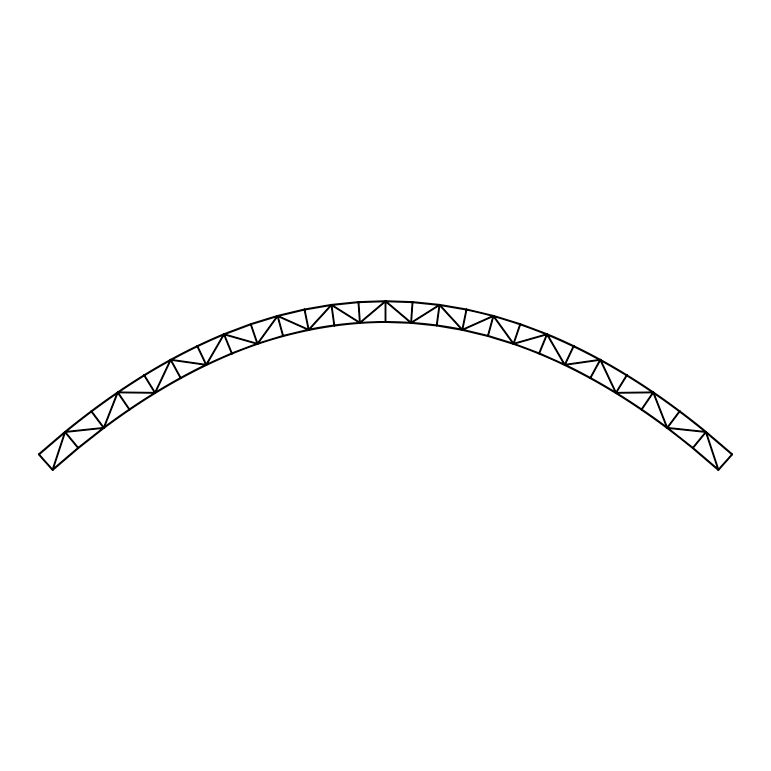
<?xml version="1.0" encoding="UTF-8"?>
<svg xmlns="http://www.w3.org/2000/svg" width="771" height="771" viewBox="0 0 771 771"><rect width="100%" height="100%" fill="white"/><g stroke="black" fill="none" stroke-linecap="round" stroke-linejoin="round"><path stroke-width="1.16" d="M117.732 392.015L117.722 392.747L155.029 393.22L155.038 392.478L117.732 392.015M385.519 300.777L385.481 301.663L358.496 302.589L331.52 305.355L304.593 309.961L304.439 309.084L331.405 304.478L358.438 301.702L358.525 302.579L358.467 301.702L385.481 300.777L412.533 301.702L412.504 302.589L439.48 305.355L466.407 309.961L466.561 309.084L439.595 304.478L412.562 301.702L412.475 302.579L385.481 301.663L385.481 300.777M385.519 321.488L385.481 322.374C341.996 322.529 298.743 330.306 257.591 344.242L257.331 343.394L282.938 335.51L308.573 329.381L308.776 330.239L308.602 329.371C359.219 319.069 411.781 319.069 462.398 329.371L462.253 330.248L487.831 336.368L513.409 344.242L513.669 343.394L488.062 335.51L462.427 329.381L462.224 330.239L436.637 325.873L411.059 323.251L385.481 322.374L385.481 321.488M411.126 322.365L411.097 323.251L411.155 322.365M412.148 302.116L410.741 322.779L411.473 322.837L412.89 302.165L412.148 302.116M436.762 324.996L436.665 325.873L436.791 324.996M439.566 304.468L439.48 305.355L439.595 304.478M667.223 427.5L667.146 428.233L705.889 432.358L705.976 431.615L667.223 427.5M439.152 304.863L436.347 325.381L437.08 325.487L439.884 304.959L439.152 304.863M170.748 359.421L170.642 360.153L206.194 365.194L206.3 364.461L170.748 359.421M466.127 309.45L461.964 329.737L462.687 329.882L466.85 309.595L466.127 309.45M466.59 309.084L466.378 309.952C555.39 328.398 635.93 375.226 705.658 432.338L706.207 431.635C657.875 392.179 604.965 357.811 547.188 333.882L546.832 334.691L547.169 333.872L520.396 323.801L493.527 315.532L493.267 316.38L493.498 315.532L466.59 309.084M488.033 335.51L487.831 336.368L488.062 335.51M493.035 315.859L487.571 335.838L488.284 336.04L493.748 316.052L493.035 315.859M224.091 333.93L223.889 334.643L257.36 344.174L257.562 343.461L224.091 333.93M520.367 323.791L520.107 324.639L520.396 323.801M64.716 431.876L52.245 469.77L52.948 470.002L65.419 432.107L64.716 431.876M519.885 324.099L513.187 343.702L513.891 343.943L520.589 324.34L519.885 324.099M513.698 343.403L513.38 344.232C579.156 366.957 638.841 404.505 692.522 448.346L693.071 447.652L667.464 427.519L666.915 428.213L667.445 427.5C635.246 403.474 601.139 381.953 564.96 364.432L564.555 365.223L564.931 364.423L539.324 353.041L513.698 343.403M539.305 353.031L538.987 353.87L539.324 353.041M117.385 392.246L103.468 427.732L104.162 428.001L118.079 392.516L117.385 392.246M546.668 334.142L538.804 353.311L539.488 353.59L547.352 334.421L546.668 334.142M277.753 315.618L277.454 316.293L308.525 330.152L308.824 329.477L277.753 315.618M573.875 345.745L573.518 346.555L573.903 345.755M170.362 359.633L154.701 392.69L155.366 393.008L171.037 359.951L170.362 359.633M573.364 345.986L564.42 364.673L565.085 364.991L574.029 346.304L573.364 345.986M590.567 377.568L590.162 378.359L590.586 377.578M600.503 359.392L600.098 360.182L600.522 359.402M599.973 359.614L590.037 377.79L590.682 378.137L600.628 359.97L599.973 359.614M223.667 334.103L205.924 364.644L206.57 365.02L224.313 334.469L223.667 334.103M616.193 392.458L615.75 393.229L616.212 392.478M627.045 374.822L626.601 375.593L627.064 374.831M626.515 375.014L615.653 392.651L616.28 393.037L627.141 375.4L626.515 375.014M331.675 304.603L331.279 305.22L359.691 323.116L360.086 322.5L331.675 304.603M641.819 409.112L641.337 409.854L641.838 409.122M653.509 392.005L653.027 392.757L653.529 392.025M652.96 392.169L641.27 409.276L641.886 409.69L653.577 392.593L652.96 392.169M679.897 410.953L679.376 411.675L679.906 410.962M277.309 315.744L257.167 343.606L257.765 344.039L277.907 316.177L277.309 315.744M679.338 411.088L666.886 427.645L667.484 428.088L679.935 411.531L679.338 411.088M705.648 431.75L692.503 447.768L693.081 448.24L706.217 432.223L705.648 431.75M385.741 300.931L385.259 301.5L410.866 323.088L411.348 322.529L385.741 300.931M706.217 431.654L705.648 432.329L731.872 454.745L732.45 454.071L706.217 431.654M693.081 447.662L692.503 448.337L718.109 470.223L718.688 469.549L693.081 447.662M731.881 454.158L718.119 469.645L718.678 470.137L732.44 454.649L731.881 454.158M331.202 304.661L308.4 329.564L308.949 330.065L331.752 305.162L331.202 304.661M439.798 304.661L439.248 305.162L462.051 330.065L462.6 329.564L439.798 304.661M39.119 454.158L38.56 454.649L52.322 470.137L52.881 469.645L39.119 454.158M64.783 431.654L38.55 454.071L39.128 454.745L65.352 432.329L64.783 431.654C113.115 392.188 166.025 357.821 223.812 333.882L224.168 334.691L250.922 324.639L277.733 316.38L304.622 309.952L304.41 309.084L277.502 315.532L277.705 316.389L277.473 315.532L250.633 323.791L223.831 333.872L224.149 334.701C166.449 358.602 113.607 392.931 65.342 432.338L64.793 431.635M77.919 447.662L52.312 469.549L52.891 470.223L78.497 448.337L77.919 447.662L103.536 427.519L104.085 428.213C150.943 393.162 202.175 363.401 257.62 344.232L257.302 343.403L231.695 353.031L206.069 364.423L206.426 365.232L206.04 364.432C169.861 381.953 135.754 403.474 103.555 427.5L104.075 428.223L78.478 448.346L77.929 447.652M385.259 300.931L359.652 322.529L360.134 323.088L385.741 301.5L385.259 300.931M65.352 431.75L64.783 432.223L77.919 448.24L78.497 447.768L65.352 431.75M91.662 411.088L91.065 411.531L103.516 428.088L104.114 427.645L91.662 411.088M493.691 315.744L493.093 316.177L513.235 344.039L513.833 343.606L493.691 315.744M118.04 392.169L117.423 392.593L129.114 409.69L129.73 409.276L118.04 392.169M439.325 304.603L410.914 322.5L411.309 323.116L439.721 305.22L439.325 304.603M144.485 375.014L143.859 375.4L154.72 393.037L155.347 392.651L144.485 375.014M547.333 334.103L546.687 334.469L564.43 365.02L565.076 364.644L547.333 334.103M171.027 359.614L170.372 359.97L180.318 378.137L180.963 377.79L171.027 359.614M197.636 345.986L196.971 346.304L205.915 364.991L206.58 364.673L197.636 345.986M600.638 359.633L599.963 359.951L615.634 393.008L616.299 392.69L600.638 359.633M493.247 315.618L462.176 329.477L462.475 330.152L493.546 316.293L493.247 315.618M224.332 334.142L223.648 334.421L231.512 353.59L232.196 353.311L224.332 334.142M653.615 392.246L652.921 392.516L666.838 428.001L667.532 427.732L653.615 392.246M251.115 324.099L250.411 324.34L257.109 343.943L257.813 343.702L251.115 324.099M706.284 431.876L705.581 432.107L718.052 470.002L718.755 469.77L706.284 431.876M546.909 333.93L513.438 343.461L513.64 344.174L547.111 334.643L546.909 333.93M277.965 315.859L277.252 316.052L282.716 336.04L283.429 335.838L277.965 315.859M304.873 309.45L304.15 309.595L308.313 329.882L309.036 329.737L304.873 309.45M600.252 359.421L564.7 364.461L564.806 365.194L600.358 360.153L600.252 359.421M331.848 304.863L331.116 304.959L333.92 325.487L334.653 325.381L331.848 304.863M103.777 427.5L65.024 431.615L65.111 432.358L103.854 428.233L103.777 427.5M358.852 302.116L358.11 302.165L359.527 322.837L360.259 322.779L358.852 302.116M653.268 392.015L615.962 392.478L615.971 393.22L653.278 392.747L653.268 392.015M385.866 301.22L385.134 301.22L385.134 321.931L385.866 321.931L385.866 301.22M91.643 411.656L91.094 410.962L91.624 411.675M117.992 392.738L117.471 392.025L117.973 392.757M129.682 409.844L129.162 409.122L129.663 409.854M144.418 375.573L143.936 374.831L144.399 375.593M155.27 393.22L154.788 392.478L155.25 393.229M170.921 360.173L170.478 359.402L170.902 360.182M180.857 378.349L180.414 377.578L180.838 378.359M197.501 346.545L197.097 345.755L197.482 346.555M232.032 353.86L231.676 353.041L232.013 353.87M250.922 324.639L250.604 323.801L250.893 324.639M283.198 336.368L282.938 335.51L283.169 336.368M331.549 305.345L331.405 304.478L331.52 305.355M334.363 325.873L334.209 324.996L334.335 325.873M359.941 323.251L359.845 322.365L359.903 323.251"/></g></svg>
